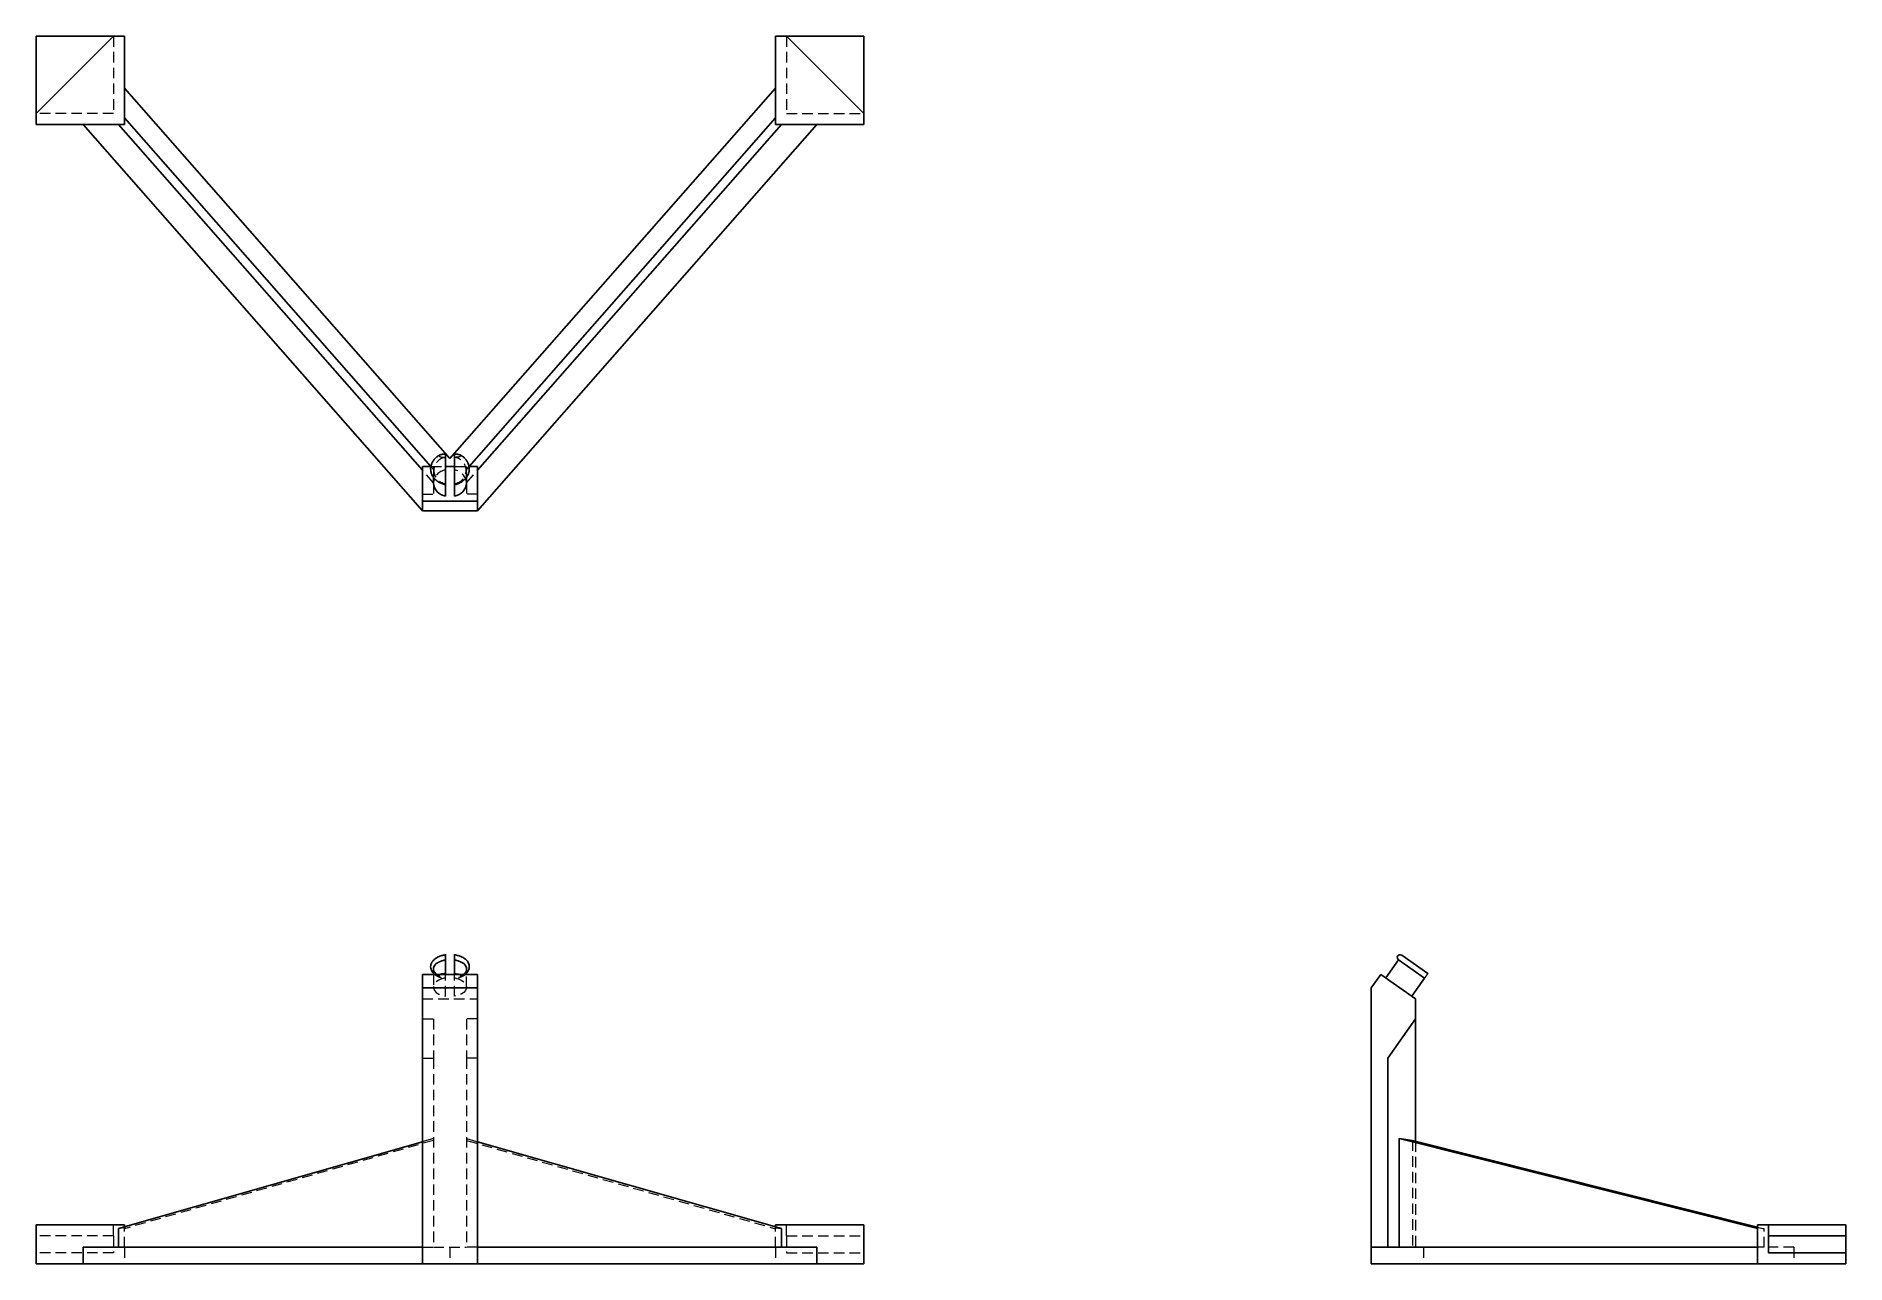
# Model space of a CAD drawing. Header units: millimetres. Extents: x 33 to 252, y 38 to 187.
import ezdxf

# ---------------------------------------------------------------- set-up
doc = ezdxf.new("R2010")
doc.units = ezdxf.units.MM
doc.linetypes.add('HIDDEN', pattern=[1.905, 1.27, -0.635])

msp = doc.modelspace()

# ---------------------------------------------------------------- linework, layer by layer
at = {"color": 7, "linetype": 'Continuous', "lineweight": 25}
for p, q in [((33, 177.33), (42.33, 186.67)), ((33, 186.67), (33, 177.33)), ((42.33, 186.67), (33, 186.67)), ((43.67, 186.67), (42.33, 186.67)), ((43.67, 176), (43.67, 186.67)), ((122.33, 176), (122.33, 186.67)), ((122.33, 186.67), (123.67, 186.67)), ((133, 177.33), (123.67, 186.67)), ((123.67, 186.67), (133, 186.67)), ((133, 186.67), (133, 177.33)), ((83, 135.64), (43.67, 180.4)), ((83, 135.64), (122.33, 180.4)), ((33, 177.33), (33, 176)), ((133, 177.33), (133, 176)), ((33, 176), (43.67, 176)), ((38.66, 176), (79.67, 129.33)), ((79.67, 134.22), (42.96, 176)), ((80.7, 134.67), (43.67, 176.81)), ((85.31, 134.67), (122.33, 176.81)), ((86.33, 134.22), (123.04, 176)), ((127.34, 176), (86.33, 129.33)), ((133, 176), (122.33, 176)), ((82.47, 133), (82.47, 136.16)), ((83.53, 133), (83.53, 136.16)), ((79.67, 134.67), (80.7, 134.67)), ((79.67, 130.48), (79.67, 134.67)), ((82.47, 134.67), (83.53, 134.67)), ((85.31, 134.67), (86.33, 134.67)), ((86.33, 130.48), (86.33, 134.67)), ((81, 133.37), (81, 132.66)), ((82.47, 131.09), (82.47, 132.45)), ((83.53, 131.09), (83.53, 132.45)), ((85, 132.66), (85, 133.39)), ((79.67, 130.48), (86.33, 130.48)), ((79.67, 129.33), (79.67, 130.48)), ((79.67, 129.33), (86.33, 129.33)), ((86.33, 129.33), (86.33, 130.48)), ((82.47, 73.29), (82.47, 75.05)), ((83.53, 73.29), (83.53, 75.05)), ((196.09, 72.87), (197.62, 75.05)), ((197.62, 75.05), (200.77, 72.84)), ((198, 75.6), (201.16, 73.39)), ((79.67, 73.29), (86.33, 73.29)), ((79.67, 71.65), (79.67, 73.29)), ((81, 73.95), (81, 73.29)), ((85, 73.29), (85, 73.95)), ((86.33, 71.65), (86.33, 73.29)), ((194.33, 71.65), (195.48, 73.29)), ((195.48, 73.29), (199.67, 70.36)), ((200.77, 72.84), (199.24, 70.66)), ((79.67, 71.65), (86.33, 71.65)), ((79.67, 71.65), (79.67, 40.32)), ((86.33, 71.65), (86.33, 40.32)), ((194.33, 71.65), (194.33, 40.32)), ((199.67, 70.36), (199.67, 67.92)), ((196.33, 63.16), (199.67, 67.92)), ((199.67, 67.92), (199.67, 53.14)), ((196.33, 63.16), (196.33, 40.32)), ((79.67, 53.08), (42.96, 42.59)), ((86.33, 53.08), (123.04, 42.59)), ((197.71, 53.46), (241, 42.59)), ((197.71, 53.46), (199.32, 53.23)), ((197.71, 53.46), (197.71, 40.32)), ((199.32, 53.23), (241, 42.76)), ((33, 43.05), (33, 38.32)), ((33, 43.05), (43.67, 43.05)), ((42.96, 40.32), (42.96, 42.59)), ((43.67, 43.05), (43.67, 42.79)), ((122.33, 43.05), (122.33, 42.79)), ((133, 43.05), (122.33, 43.05)), ((123.04, 40.32), (123.04, 42.59)), ((133, 43.05), (133, 38.32)), ((241, 43.05), (241, 38.32)), ((242.33, 43.05), (241, 43.05)), ((242.33, 41.72), (242.33, 43.05)), ((242.33, 43.05), (251.67, 43.05)), ((251.67, 41.72), (242.33, 41.72)), ((242.33, 39.65), (242.33, 41.72)), ((251.67, 41.72), (251.67, 43.05)), ((251.67, 39.65), (251.67, 41.72)), ((38.66, 40.32), (38.66, 38.32)), ((38.66, 40.32), (79.67, 40.32)), ((79.67, 40.32), (79.67, 38.32)), ((86.33, 40.32), (86.33, 38.32)), ((127.34, 40.32), (86.33, 40.32)), ((127.34, 40.32), (127.34, 38.32)), ((194.33, 40.32), (194.33, 38.32)), ((241, 40.32), (194.33, 40.32)), ((251.67, 39.65), (242.33, 39.65)), ((251.67, 39.65), (251.67, 38.32)), ((33, 38.32), (38.66, 38.32)), ((38.66, 38.32), (79.67, 38.32)), ((79.67, 38.32), (86.33, 38.32)), ((127.34, 38.32), (86.33, 38.32)), ((133, 38.32), (127.34, 38.32)), ((241, 38.32), (194.33, 38.32)), ((251.67, 38.32), (241, 38.32))]:
    msp.add_line(p, q, dxfattribs=at)
at = {"color": 7, "linetype": 'HIDDEN', "lineweight": 18}
for p, q in [((42.33, 186.67), (42.33, 177.33)), ((123.67, 186.67), (123.67, 177.33)), ((42.33, 177.33), (33, 177.33)), ((123.67, 177.33), (133, 177.33)), ((81, 132.71), (79.67, 134.22)), ((80.7, 134.67), (82.47, 134.67)), ((81, 134.32), (80.7, 134.67)), ((81, 134.67), (81, 134.19)), ((81, 134.19), (81, 133.37)), ((83.53, 134.67), (85.31, 134.67)), ((85, 134.67), (85, 134.19)), ((85, 134.32), (85.31, 134.67)), ((85, 132.71), (86.33, 134.22)), ((85, 133.39), (85, 134.19)), ((79.67, 131.33), (81, 131.33)), ((81, 132.66), (81, 131.33)), ((85, 132.66), (85, 131.33)), ((86.33, 131.33), (85, 131.33)), ((81, 73.29), (81, 71.76)), ((82.47, 72.87), (82.47, 73.29)), ((82.47, 70.66), (82.47, 72.87)), ((83.53, 72.87), (83.53, 73.29)), ((83.53, 70.66), (83.53, 72.87)), ((85, 71.76), (85, 73.29)), ((79.67, 70.36), (86.33, 70.36)), ((79.67, 67.92), (81, 67.92)), ((81, 67.92), (81, 63.16)), ((85, 67.92), (85, 63.16)), ((86.33, 67.92), (85, 67.92)), ((79.67, 63.16), (81, 63.16)), ((81, 63.16), (81, 40.32)), ((85, 63.16), (85, 40.32)), ((86.33, 63.16), (85, 63.16)), ((81, 53.23), (43.67, 42.56)), ((81, 53.46), (79.67, 53.08)), ((85, 53.46), (86.33, 53.08)), ((85, 53.23), (122.33, 42.56)), ((199.32, 53.23), (199.32, 40.32)), ((199.67, 53.14), (199.67, 40.32)), ((42.33, 41.72), (33, 41.72)), ((42.33, 41.72), (42.33, 43.05)), ((42.33, 41.72), (42.33, 39.65)), ((43.67, 42.68), (42.96, 42.59)), ((43.67, 42.79), (43.67, 42.68)), ((43.67, 42.56), (43.67, 42.68)), ((43.67, 40.32), (43.67, 42.56)), ((122.33, 42.79), (122.33, 42.68)), ((122.33, 42.68), (123.04, 42.59)), ((122.33, 42.56), (122.33, 42.68)), ((122.33, 40.32), (122.33, 42.56)), ((123.67, 41.72), (123.67, 43.05)), ((123.67, 41.72), (123.67, 39.65)), ((123.67, 41.72), (133, 41.72)), ((241, 42.76), (241.81, 42.56)), ((241.81, 42.56), (241, 42.68)), ((241.81, 40.32), (241.81, 42.56)), ((42.33, 39.65), (33, 39.65)), ((43.67, 40.32), (43.67, 38.32)), ((79.67, 40.32), (81, 40.32)), ((81, 40.32), (85, 40.32)), ((83, 40.32), (83, 38.32)), ((86.33, 40.32), (85, 40.32)), ((122.33, 40.32), (122.33, 38.32)), ((123.67, 39.65), (133, 39.65)), ((200.64, 40.32), (200.64, 38.32)), ((241.81, 40.32), (241, 40.32)), ((245.4, 40.32), (241.81, 40.32)), ((245.4, 40.32), (245.4, 38.32))]:
    msp.add_line(p, q, dxfattribs=at)
at = {"color": 7, "linetype": 'Continuous', "lineweight": 25, "flags": 128}
for points in [[(82.47, 75.05), (82.03, 74.95), (81.65, 74.79), (81.34, 74.59), (81.12, 74.35), (81.01, 74.08), (81, 73.95)], [(83.53, 75.05), (83.97, 74.95), (84.35, 74.79), (84.66, 74.59), (84.88, 74.35), (84.99, 74.08), (85, 73.95)]]:
    msp.add_lwpolyline(points, dxfattribs=at)
at = {"color": 7, "linetype": 'HIDDEN', "lineweight": 18, "flags": 128}
for points in [[(81, 73.95), (81.01, 73.81), (81.12, 73.55), (81.34, 73.31), (81.65, 73.1), (82.03, 72.94), (82.47, 72.84)], [(82.47, 72.87), (82.03, 72.77), (81.65, 72.61), (81.34, 72.4), (81.12, 72.16), (81.01, 71.9), (81.01, 71.63), (81.12, 71.36), (81.34, 71.12), (81.65, 70.92), (82.03, 70.76), (82.47, 70.66)], [(85, 73.95), (84.99, 73.81), (84.88, 73.55), (84.66, 73.31), (84.35, 73.1), (83.97, 72.94), (83.53, 72.84)], [(83.53, 72.87), (83.97, 72.77), (84.35, 72.61), (84.66, 72.4), (84.88, 72.16), (84.99, 71.9), (84.99, 71.63), (84.88, 71.36), (84.66, 71.12), (84.35, 70.92), (83.97, 70.76), (83.53, 70.66)]]:
    msp.add_lwpolyline(points, dxfattribs=at)
at = {"color": 7, "linetype": 'HIDDEN', "lineweight": 18}
for centre, radius, start, end in [((82.64, 134.19), 1.59, 96.198, 263.802), ((83.36, 134.19), 1.59, 276.198, 83.802), ((82.71, 132.54), 1.72, 98.2539, 175.97), ((83.29, 132.54), 1.72, 4.03, 81.7461)]:
    msp.add_arc(centre, radius, start, end, dxfattribs=at)
at = {"color": 7, "linetype": 'Continuous', "lineweight": 25}
for centre, start, end in [((82.71, 132.79), 184.03, 261.7461), ((83.29, 132.79), 278.2539, 355.97)]:
    msp.add_arc(centre, 1.72, start, end, dxfattribs=at)
for points, knots in [([(81.77, 136.06), (81.65, 135.99), (81.4, 135.84), (81.09, 135.54), (80.86, 135.2), (80.71, 134.83), (80.65, 134.44), (80.68, 134.05), (80.8, 133.68), (81.01, 133.34), (81.28, 133.03), (81.62, 132.78), (82.01, 132.59), (82.32, 132.49), (82.49, 132.46), (82.52, 132.46)], [0, 0, 0, 0, 0.083026, 0.166989, 0.250483, 0.333186, 0.41497, 0.496042, 0.576823, 0.657766, 0.739296, 0.821558, 0.904456, 0.983919, 1, 1, 1, 1]), ([(82.47, 136.16), (82.34, 136.15), (82.15, 136.15), (81.92, 136.12), (81.81, 136.09), (81.77, 136.06), (81.77, 136.06)], [0, 0, 0, 0, 0.512823, 0.786725, 0.981133, 1, 1, 1, 1]), ([(83.48, 132.46), (83.57, 132.47), (83.8, 132.52), (84.15, 132.66), (84.53, 132.88), (84.85, 133.17), (85.1, 133.5), (85.27, 133.87), (85.34, 134.25), (85.33, 134.64), (85.23, 135.02), (85.04, 135.37), (84.78, 135.68), (84.5, 135.92), (84.3, 136.02), (84.22, 136.06)], [0, 0, 0, 0, 0.045892, 0.129782, 0.213866, 0.297837, 0.381404, 0.464236, 0.54615, 0.627285, 0.708056, 0.788882, 0.870231, 0.952306, 1, 1, 1, 1]), ([(83.53, 136.16), (83.66, 136.15), (83.85, 136.15), (84.08, 136.12), (84.19, 136.09), (84.22, 136.06), (84.23, 136.06)], [0, 0, 0, 0, 0.516178, 0.791873, 0.987554, 1, 1, 1, 1]), ([(82.47, 132.47), (82.47, 132.47), (82.47, 132.46), (82.47, 132.49), (82.47, 132.55), (82.47, 132.64), (82.47, 132.75), (82.47, 132.86), (82.47, 132.94), (82.47, 132.99), (82.47, 133)], [0, 0, 0, 0, 0.031468, 0.185954, 0.336914, 0.486469, 0.636912, 0.790293, 0.948036, 1, 1, 1, 1]), ([(83.53, 132.47), (83.53, 132.47), (83.53, 132.46), (83.53, 132.49), (83.53, 132.55), (83.53, 132.64), (83.53, 132.75), (83.53, 132.86), (83.53, 132.94), (83.53, 132.99), (83.53, 133)], [0, 0, 0, 0, 0.0328792, 0.18714, 0.3378796, 0.4872171, 0.6374407, 0.790598, 0.9481116, 1, 1, 1, 1]), ([(82.53, 75.67), (82.45, 75.66), (82.23, 75.63), (81.87, 75.53), (81.49, 75.37), (81.16, 75.16), (80.91, 74.91), (80.74, 74.64), (80.66, 74.35), (80.66, 74.05), (80.76, 73.77), (80.88, 73.57), (80.98, 73.47), (81, 73.45)], [0, 0, 0, 0, 0.05711, 0.164936, 0.273745, 0.383777, 0.494554, 0.590602, 0.683078, 0.781419, 0.877417, 0.974084, 1, 1, 1, 1]), ([(82.47, 75.05), (82.47, 75.08), (82.47, 75.13), (82.47, 75.24), (82.47, 75.36), (82.47, 75.47), (82.47, 75.56), (82.47, 75.63), (82.47, 75.66), (82.47, 75.66), (82.47, 75.66)], [0, 0, 0, 0, 0.1399079, 0.279927, 0.4169291, 0.5497693, 0.6795773, 0.8081778, 0.9375414, 1, 1, 1, 1]), ([(85, 73.46), (85.05, 73.51), (85.17, 73.63), (85.28, 73.87), (85.35, 74.17), (85.32, 74.47), (85.2, 74.75), (85.01, 75.01), (84.74, 75.23), (84.41, 75.42), (84.01, 75.57), (83.69, 75.64), (83.5, 75.67), (83.47, 75.67)], [0, 0, 0, 0, 0.059012, 0.154291, 0.256666, 0.354225, 0.450112, 0.54793, 0.650306, 0.756709, 0.864814, 0.972731, 1, 1, 1, 1]), ([(83.53, 75.05), (83.53, 75.08), (83.53, 75.13), (83.53, 75.24), (83.53, 75.36), (83.53, 75.47), (83.53, 75.56), (83.53, 75.63), (83.53, 75.66), (83.53, 75.66), (83.53, 75.66)], [0, 0, 0, 0, 0.140156, 0.280423, 0.417668, 0.550744, 0.680782, 0.809611, 0.939204, 1, 1, 1, 1]), ([(197.62, 75.05), (197.54, 75.1), (197.49, 75.18), (197.46, 75.36), (197.47, 75.45), (197.58, 75.6), (197.66, 75.65), (197.83, 75.67), (197.92, 75.65), (198, 75.6)], [0, 0, 0, 0, 0.25, 0.25, 0.5, 0.5, 0.75, 0.75, 1, 1, 1, 1]), ([(201.16, 73.39), (201.16, 73.39), (201.15, 73.38), (201.12, 73.33), (201.1, 73.31), (201.06, 73.25), (201.05, 73.23), (201.01, 73.18), (200.99, 73.15), (200.94, 73.08), (200.92, 73.05), (200.88, 73), (200.87, 72.97), (200.83, 72.92), (200.81, 72.89), (200.78, 72.85), (200.77, 72.84), (200.77, 72.84)], [0, 0, 0, 0, 0.25, 0.25, 0.375, 0.375, 0.4375, 0.4375, 0.5, 0.5, 0.5625, 0.5625, 0.625, 0.625, 0.75, 0.75, 1, 1, 1, 1])]:
    msp.add_open_spline(points, degree=3, knots=knots, dxfattribs=at)
at = {"color": 7, "linetype": 'HIDDEN', "lineweight": 18}
for points, knots in [([(81.77, 136.06), (81.75, 136.05), (81.72, 136.03), (81.69, 135.99), (81.68, 135.95), (81.71, 135.91), (81.76, 135.87), (81.89, 135.82), (82.13, 135.78), (82.34, 135.77), (82.47, 135.77)], [0, 0, 0, 0, 0.068335, 0.132599, 0.19723, 0.254319, 0.331095, 0.446315, 0.652675, 1, 1, 1, 1]), ([(84.23, 136.06), (84.25, 136.05), (84.28, 136.03), (84.31, 135.99), (84.32, 135.95), (84.29, 135.91), (84.24, 135.87), (84.11, 135.82), (83.87, 135.78), (83.66, 135.77), (83.53, 135.77)], [0, 0, 0, 0, 0.0722638, 0.1362574, 0.2006153, 0.2574639, 0.3339162, 0.4486496, 0.6541393, 1, 1, 1, 1]), ([(81, 73.45), (81.06, 73.39), (81.19, 73.25), (81.49, 73.07), (81.75, 72.95), (81.92, 72.91), (81.94, 72.9)], [0, 0, 0, 0, 0.245374, 0.590409, 0.943374, 1, 1, 1, 1]), ([(82.47, 73.39), (82.31, 73.39), (82.16, 73.38), (81.93, 73.33), (81.86, 73.31), (81.77, 73.25), (81.74, 73.23), (81.7, 73.18), (81.68, 73.15), (81.69, 73.08), (81.7, 73.05), (81.74, 73), (81.77, 72.97), (81.86, 72.92), (81.93, 72.89), (82.16, 72.85), (82.31, 72.84), (82.47, 72.84)], [0, 0, 0, 0, 0.25, 0.25, 0.375, 0.375, 0.4375, 0.4375, 0.5, 0.5, 0.5625, 0.5625, 0.625, 0.625, 0.75, 0.75, 1, 1, 1, 1]), ([(83.53, 73.39), (83.69, 73.39), (83.84, 73.38), (84.07, 73.33), (84.14, 73.31), (84.23, 73.25), (84.26, 73.23), (84.3, 73.18), (84.32, 73.15), (84.31, 73.08), (84.3, 73.05), (84.26, 73), (84.23, 72.97), (84.14, 72.92), (84.07, 72.89), (83.84, 72.85), (83.69, 72.84), (83.53, 72.84)], [0, 0, 0, 0, 0.25, 0.25, 0.375, 0.375, 0.4375, 0.4375, 0.5, 0.5, 0.5625, 0.5625, 0.625, 0.625, 0.75, 0.75, 1, 1, 1, 1]), ([(84.06, 72.9), (84.1, 72.91), (84.29, 72.97), (84.58, 73.11), (84.85, 73.28), (84.96, 73.42), (85, 73.46)], [0, 0, 0, 0, 0.119409, 0.473649, 0.831914, 1, 1, 1, 1])]:
    msp.add_open_spline(points, degree=3, knots=knots, dxfattribs=at)

doc.saveas('drawing.dxf')
